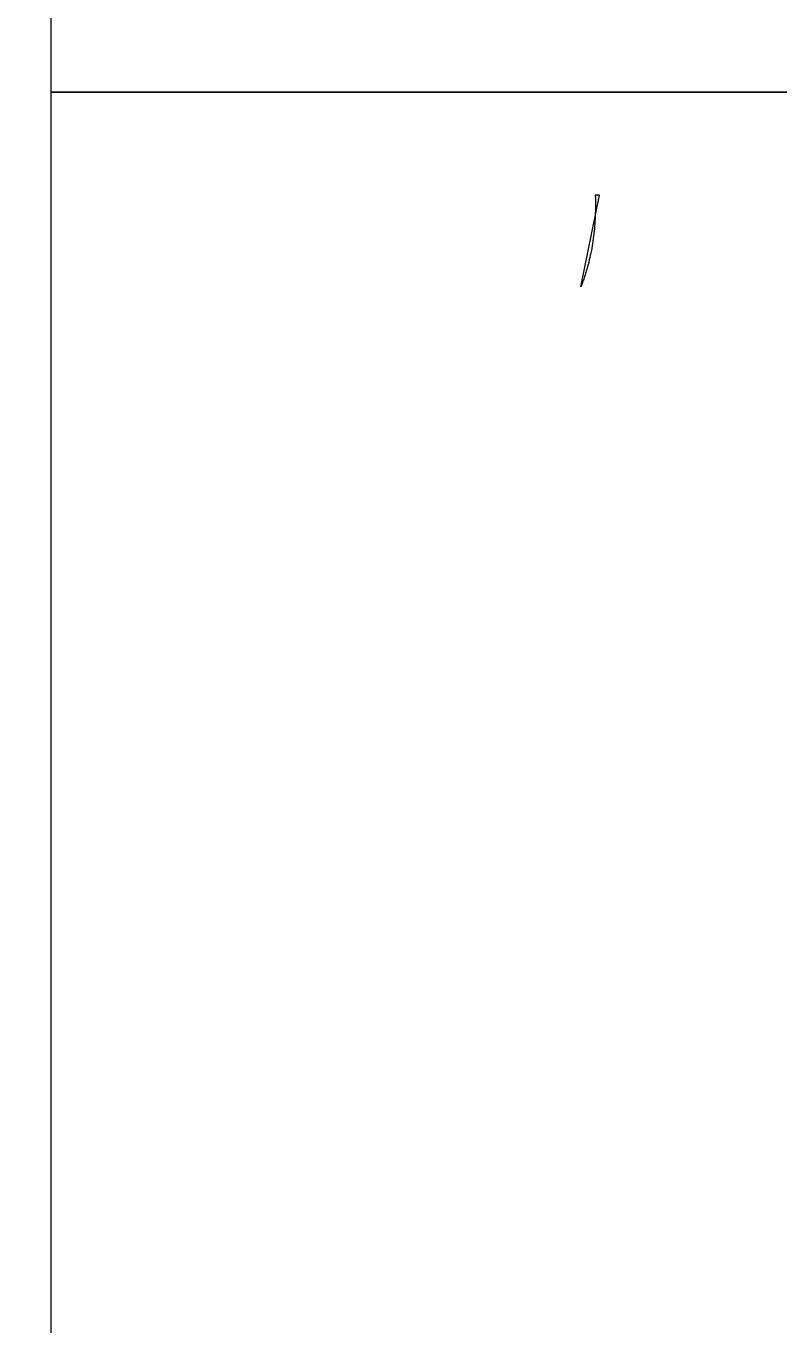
# Model space of a CAD drawing. Header units: centimetres. Extents: x -27 to -9, y -0.6 to 9.
# Drawn here: x -10.281 to -9.639, y 0.637 to 1.745 of the extents above; entities that cross this region are included whole.
import ezdxf

# ---------------------------------------------------------------- set-up
doc = ezdxf.new("R2010")
doc.units = ezdxf.units.CM
doc.header["$MEASUREMENT"] = 0
doc.layers.add('layer 1', color=7, linetype='Continuous')

msp = doc.modelspace()

# ---------------------------------------------------------------- linework, layer by layer
at = {"layer": 'layer 1', "color": 250, "lineweight": 30}
for points, knots in [([(-18.37453, 3.9762), (-18.37453, 3.9762), (-8.9959, 3.9762), (-8.9959, 3.9762), (-8.9959, 3.9762), (-8.9959, 3.9762), (-8.9959, -0.59923), (-8.9959, -0.59923), (-8.9959, -0.59923), (-8.9959, -0.59923), (-18.37453, -0.59923), (-18.37453, -0.59923), (-18.37453, -0.59923), (-18.37453, -0.59923), (-18.37453, 3.9762), (-18.37453, 3.9762)], [0, 0, 0, 0, 0.2, 0.2, 0.2, 0.2, 0.4, 0.4, 0.4, 0.4, 0.6, 0.6, 0.6, 0.6, 1, 1, 1, 1]), ([(-18.25833, 3.84628), (-18.25833, 3.84628), (-9.11209, 3.84628), (-9.11209, 3.84628), (-9.11209, 3.84628), (-9.11209, 3.84628), (-9.11209, -0.49676), (-9.11209, -0.49676), (-9.11209, -0.49676), (-9.11209, -0.49676), (-18.25833, -0.49676), (-18.25833, -0.49676), (-18.25833, -0.49676), (-18.25833, -0.49676), (-18.25833, 3.84628), (-18.25833, 3.84628)], [0, 0, 0, 0, 0.2, 0.2, 0.2, 0.2, 0.4, 0.4, 0.4, 0.4, 0.6, 0.6, 0.6, 0.6, 1, 1, 1, 1]), ([(-9.79172, 1.68853), (-9.79172, 1.68853), (-9.64512, 1.68853), (-9.64512, 1.68853), (-9.64512, 1.68853), (-9.64512, 1.68853), (-9.17512, 1.68853), (-9.17512, 1.68853), (-9.17512, 1.68853), (-9.17512, 1.68853), (-9.17512, 2.77306), (-9.17512, 2.77306), (-9.17512, 2.77306), (-9.17512, 2.77306), (-9.64512, 2.77306), (-9.64512, 2.77306), (-9.64512, 2.77306), (-9.64512, 2.77306), (-9.79172, 2.77306), (-9.79172, 2.77306), (-9.79172, 2.77306), (-9.79172, 2.77306), (-10.25965, 2.77306), (-10.25965, 2.77306), (-10.25965, 2.77306), (-10.25965, 2.77306), (-10.25965, 1.68853), (-10.25965, 1.68853), (-10.25965, 1.68853), (-10.25965, 1.68853), (-9.79172, 1.68853), (-9.79172, 1.68853)], [0, 0, 0, 0, 0.1111111, 0.1111111, 0.1111111, 0.1111111, 0.2222222, 0.2222222, 0.2222222, 0.2222222, 0.3333333, 0.3333333, 0.3333333, 0.3333333, 0.4444444, 0.4444444, 0.4444444, 0.4444444, 0.5555556, 0.5555556, 0.5555556, 0.5555556, 0.6666667, 0.6666667, 0.6666667, 0.6666667, 0.7777778, 0.7777778, 0.7777778, 0.7777778, 1, 1, 1, 1]), ([(-9.79172, 0.60381), (-9.79172, 0.60381), (-9.64512, 0.60381), (-9.64512, 0.60381), (-9.64512, 0.60381), (-9.64512, 0.60381), (-9.17512, 0.60381), (-9.17512, 0.60381), (-9.17512, 0.60381), (-9.17512, 0.60381), (-9.17512, 1.68853), (-9.17512, 1.68853), (-9.17512, 1.68853), (-9.17512, 1.68853), (-9.64512, 1.68853), (-9.64512, 1.68853), (-9.64512, 1.68853), (-9.64512, 1.68853), (-9.79172, 1.68853), (-9.79172, 1.68853), (-9.79172, 1.68853), (-9.79172, 1.68853), (-10.25965, 1.68853), (-10.25965, 1.68853), (-10.25965, 1.68853), (-10.25965, 1.68853), (-10.25965, 0.60381), (-10.25965, 0.60381), (-10.25965, 0.60381), (-10.25965, 0.60381), (-9.79172, 0.60381), (-9.79172, 0.60381)], [0, 0, 0, 0, 0.1111111, 0.1111111, 0.1111111, 0.1111111, 0.2222222, 0.2222222, 0.2222222, 0.2222222, 0.3333333, 0.3333333, 0.3333333, 0.3333333, 0.4444444, 0.4444444, 0.4444444, 0.4444444, 0.5555556, 0.5555556, 0.5555556, 0.5555556, 0.6666667, 0.6666667, 0.6666667, 0.6666667, 0.7777778, 0.7777778, 0.7777778, 0.7777778, 1, 1, 1, 1]), ([(-9.80766, 1.52255), (-9.80766, 1.52255), (-9.80766, 1.52255), (-9.80766, 1.52255), (-9.80766, 1.52255), (-9.80766, 1.52255), (-9.80726, 1.52354), (-9.80726, 1.52354), (-9.80726, 1.52354), (-9.80726, 1.52354), (-9.80687, 1.52432), (-9.80687, 1.52432), (-9.80687, 1.52432), (-9.80687, 1.52432), (-9.80657, 1.52531), (-9.80657, 1.52531), (-9.80657, 1.52531), (-9.80657, 1.52531), (-9.80618, 1.52619), (-9.80618, 1.52619), (-9.80618, 1.52619), (-9.80618, 1.52619), (-9.80588, 1.52718), (-9.80588, 1.52718), (-9.80588, 1.52718), (-9.80588, 1.52718), (-9.80549, 1.52806), (-9.80549, 1.52806), (-9.80549, 1.52806), (-9.80549, 1.52806), (-9.8052, 1.52905), (-9.8052, 1.52905), (-9.8052, 1.52905), (-9.8052, 1.52905), (-9.8049, 1.53003), (-9.8049, 1.53003), (-9.8049, 1.53003), (-9.8049, 1.53003), (-9.80451, 1.53092), (-9.80451, 1.53092), (-9.80451, 1.53092), (-9.80451, 1.53092), (-9.80431, 1.5318), (-9.80431, 1.5318), (-9.80431, 1.5318), (-9.80431, 1.5318), (-9.80402, 1.53279), (-9.80402, 1.53279), (-9.80402, 1.53279), (-9.80402, 1.53279), (-9.80372, 1.53377), (-9.80372, 1.53377), (-9.80372, 1.53377), (-9.80372, 1.53377), (-9.80343, 1.53475), (-9.80343, 1.53475), (-9.80343, 1.53475), (-9.80343, 1.53475), (-9.80313, 1.53574), (-9.80313, 1.53574), (-9.80313, 1.53574), (-9.80313, 1.53574), (-9.80283, 1.53652), (-9.80283, 1.53652), (-9.80283, 1.53652), (-9.80283, 1.53652), (-9.80254, 1.53751), (-9.80254, 1.53751), (-9.80254, 1.53751), (-9.80254, 1.53751), (-9.80224, 1.53849), (-9.80224, 1.53849), (-9.80224, 1.53849), (-9.80224, 1.53849), (-9.80195, 1.53948), (-9.80195, 1.53948), (-9.80195, 1.53948), (-9.80195, 1.53948), (-9.80146, 1.54144), (-9.80146, 1.54144), (-9.80146, 1.54144), (-9.80146, 1.54144), (-9.80097, 1.54331), (-9.80097, 1.54331), (-9.80097, 1.54331), (-9.80097, 1.54331), (-9.80047, 1.54538), (-9.80047, 1.54538), (-9.80047, 1.54538), (-9.80047, 1.54538), (-9.79998, 1.54735), (-9.79998, 1.54735), (-9.79998, 1.54735), (-9.79998, 1.54735), (-9.79959, 1.54931), (-9.79959, 1.54931), (-9.79959, 1.54931), (-9.79959, 1.54931), (-9.7991, 1.55128), (-9.7991, 1.55128), (-9.7991, 1.55128), (-9.7991, 1.55128), (-9.7987, 1.55335), (-9.7987, 1.55335), (-9.7987, 1.55335), (-9.7987, 1.55335), (-9.79831, 1.55532), (-9.79831, 1.55532), (-9.79831, 1.55532), (-9.79831, 1.55532), (-9.79811, 1.55738), (-9.79811, 1.55738), (-9.79811, 1.55738), (-9.79811, 1.55738), (-9.79772, 1.55945), (-9.79772, 1.55945), (-9.79772, 1.55945), (-9.79772, 1.55945), (-9.79742, 1.56142), (-9.79742, 1.56142), (-9.79742, 1.56142), (-9.79742, 1.56142), (-9.79713, 1.56358), (-9.79713, 1.56358), (-9.79713, 1.56358), (-9.79713, 1.56358), (-9.79683, 1.56565), (-9.79683, 1.56565), (-9.79683, 1.56565), (-9.79683, 1.56565), (-9.79664, 1.56771), (-9.79664, 1.56771), (-9.79664, 1.56771), (-9.79664, 1.56771), (-9.79634, 1.56988), (-9.79634, 1.56988), (-9.79634, 1.56988), (-9.79634, 1.56988), (-9.79614, 1.57194), (-9.79614, 1.57194), (-9.79614, 1.57194), (-9.79614, 1.57194), (-9.79595, 1.57401), (-9.79595, 1.57401), (-9.79595, 1.57401), (-9.79595, 1.57401), (-9.79575, 1.57627), (-9.79575, 1.57627), (-9.79575, 1.57627), (-9.79575, 1.57627), (-9.79565, 1.57844), (-9.79565, 1.57844), (-9.79565, 1.57844), (-9.79565, 1.57844), (-9.79555, 1.5805), (-9.79555, 1.5805), (-9.79555, 1.5805), (-9.79555, 1.5805), (-9.79546, 1.58277), (-9.79546, 1.58277), (-9.79546, 1.58277), (-9.79546, 1.58277), (-9.79536, 1.58493), (-9.79536, 1.58493), (-9.79536, 1.58493), (-9.79536, 1.58493), (-9.79526, 1.5871), (-9.79526, 1.5871), (-9.79526, 1.5871), (-9.79526, 1.5871), (-9.79526, 1.58936), (-9.79526, 1.58936), (-9.79526, 1.58936), (-9.79526, 1.58936), (-9.79516, 1.59162), (-9.79516, 1.59162), (-9.79516, 1.59162), (-9.79516, 1.59162), (-9.79516, 1.59379), (-9.79516, 1.59379), (-9.79516, 1.59379), (-9.79516, 1.59379), (-9.79526, 1.59605), (-9.79526, 1.59605), (-9.79526, 1.59605), (-9.79526, 1.59605), (-9.79526, 1.59821), (-9.79526, 1.59821), (-9.79526, 1.59821), (-9.79526, 1.59821), (-9.79536, 1.60057), (-9.79536, 1.60057), (-9.79536, 1.60057), (-9.79536, 1.60057), (-9.79172, 1.60057), (-9.79172, 1.60057), (-9.79172, 1.60057), (-9.80766, 1.52255), (-9.80766, 1.52255)], [0, 0, 0, 0, 0.02, 0.02, 0.02, 0.02, 0.04, 0.04, 0.04, 0.04, 0.06, 0.06, 0.06, 0.06, 0.08, 0.08, 0.08, 0.08, 0.1, 0.1, 0.1, 0.1, 0.12, 0.12, 0.12, 0.12, 0.14, 0.14, 0.14, 0.14, 0.16, 0.16, 0.16, 0.16, 0.18, 0.18, 0.18, 0.18, 0.2, 0.2, 0.2, 0.2, 0.22, 0.22, 0.22, 0.22, 0.24, 0.24, 0.24, 0.24, 0.26, 0.26, 0.26, 0.26, 0.28, 0.28, 0.28, 0.28, 0.3, 0.3, 0.3, 0.3, 0.32, 0.32, 0.32, 0.32, 0.34, 0.34, 0.34, 0.34, 0.36, 0.36, 0.36, 0.36, 0.38, 0.38, 0.38, 0.38, 0.4, 0.4, 0.4, 0.4, 0.42, 0.42, 0.42, 0.42, 0.44, 0.44, 0.44, 0.44, 0.46, 0.46, 0.46, 0.46, 0.48, 0.48, 0.48, 0.48, 0.5, 0.5, 0.5, 0.5, 0.52, 0.52, 0.52, 0.52, 0.54, 0.54, 0.54, 0.54, 0.56, 0.56, 0.56, 0.56, 0.58, 0.58, 0.58, 0.58, 0.6, 0.6, 0.6, 0.6, 0.62, 0.62, 0.62, 0.62, 0.64, 0.64, 0.64, 0.64, 0.66, 0.66, 0.66, 0.66, 0.68, 0.68, 0.68, 0.68, 0.7, 0.7, 0.7, 0.7, 0.72, 0.72, 0.72, 0.72, 0.74, 0.74, 0.74, 0.74, 0.76, 0.76, 0.76, 0.76, 0.78, 0.78, 0.78, 0.78, 0.8, 0.8, 0.8, 0.8, 0.82, 0.82, 0.82, 0.82, 0.84, 0.84, 0.84, 0.84, 0.86, 0.86, 0.86, 0.86, 0.88, 0.88, 0.88, 0.88, 0.9, 0.9, 0.9, 0.9, 0.92, 0.92, 0.92, 0.92, 0.94, 0.94, 0.94, 0.94, 0.96, 0.96, 0.96, 0.96, 1, 1, 1, 1.0796317, 1.0796317, 1.0796317, 1.0796317])]:
    msp.add_open_spline(points, degree=3, knots=knots, dxfattribs=at)

doc.saveas('drawing.dxf')
